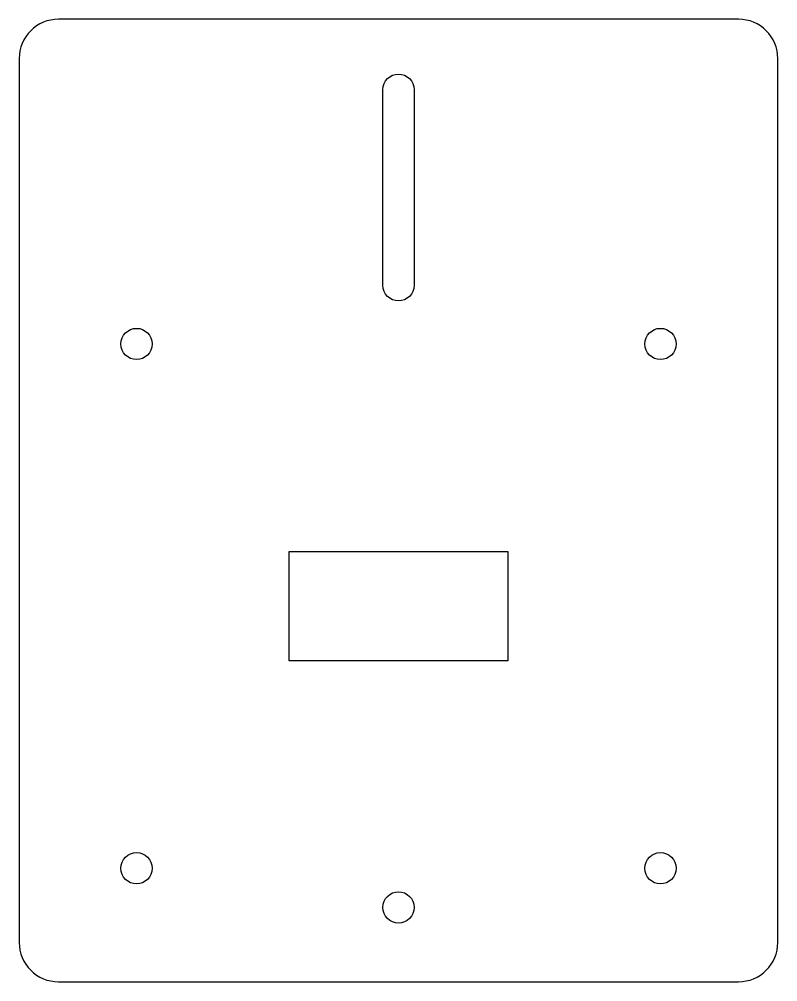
# Model space of a CAD drawing. Header units: millimetres. Extents: x 0 to 97, y 0 to 123.
import ezdxf

# ---------------------------------------------------------------- set-up
doc = ezdxf.new("R2010")
doc.units = ezdxf.units.MM

msp = doc.modelspace()

# ---------------------------------------------------------------- linework, layer by layer
for points in [[(92, 123), (5, 123, 0.414214), (0, 118), (0, 5, 0.414214), (5, 0), (92, 0, 0.414214), (97, 5), (97, 118, 0.414214)], [(46.5, 89), (46.5, 114, -1), (50.5, 114), (50.5, 89, -1)]]:
    msp.add_lwpolyline(points, format="xyb", close=True)
msp.add_lwpolyline([(34.5, 41), (34.5, 55), (62.5, 55), (62.5, 41)], close=True)
for centre in [(15, 81.5), (82, 81.5), (15, 14.5), (82, 14.5), (48.5, 9.5)]:
    msp.add_circle(centre, 2)

doc.saveas('drawing.dxf')
